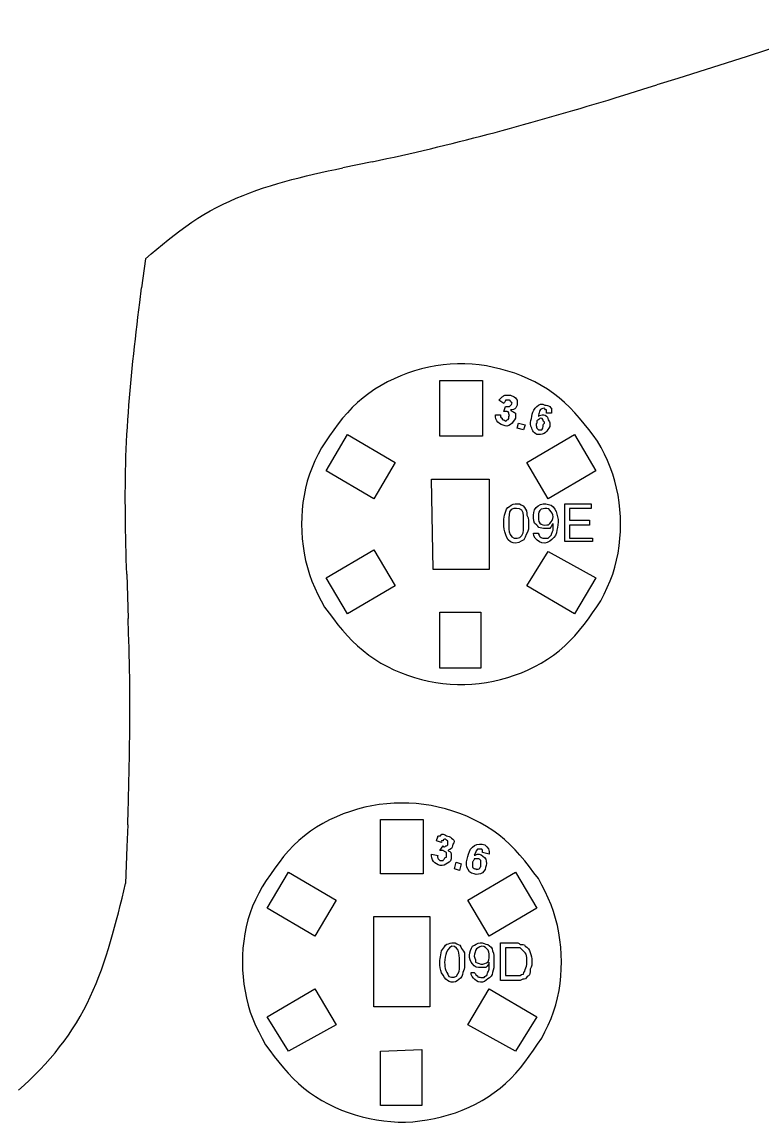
# Model space of a CAD drawing. Extents: x -314 to 250, y -186 to 186.
# Drawn here: x -41.6 to -4.1, y 68.1 to 123.9 of the extents above; entities that cross this region are included whole.
import ezdxf

# ---------------------------------------------------------------- set-up
doc = ezdxf.new("R2010")
doc.units = 0
doc.header["$MEASUREMENT"] = 0
doc.layers.get('0').update_dxf_attribs({"linetype": 'CONTINUOUS'})

msp = doc.modelspace()

# ---------------------------------------------------------------- linework, layer by layer
for p, q in [((0.428, 123.866), (-4.868, 122.125)), ((-4.868, 122.125), (-6.627, 121.565)), ((-6.627, 121.565), (-8.388, 121.007)), ((-8.388, 121.007), (-9.446, 120.675)), ((-10.86, 120.237), (-10.153, 120.455)), ((-10.153, 120.455), (-9.446, 120.675)), ((-12.277, 119.806), (-11.922, 119.913)), ((-11.922, 119.913), (-11.568, 120.021)), ((-11.568, 120.021), (-10.86, 120.237)), ((-14.056, 119.279), (-13.7, 119.383)), ((-13.7, 119.383), (-13.344, 119.488)), ((-13.344, 119.488), (-12.988, 119.593)), ((-12.988, 119.593), (-12.632, 119.699)), ((-12.632, 119.699), (-12.277, 119.806)), ((-16.203, 118.667), (-15.844, 118.768)), ((-15.844, 118.768), (-15.486, 118.868)), ((-15.486, 118.868), (-15.128, 118.97)), ((-15.128, 118.97), (-14.77, 119.072)), ((-14.77, 119.072), (-14.413, 119.175)), ((-14.413, 119.175), (-14.056, 119.279)), ((-18.367, 118.084), (-18.005, 118.179)), ((-18.005, 118.179), (-17.644, 118.275)), ((-17.644, 118.275), (-17.283, 118.372)), ((-17.283, 118.372), (-16.923, 118.47)), ((-16.923, 118.47), (-16.563, 118.568)), ((-16.563, 118.568), (-16.203, 118.667)), ((-20.551, 117.535), (-20.186, 117.624)), ((-20.186, 117.624), (-19.821, 117.714)), ((-19.821, 117.714), (-19.457, 117.805)), ((-19.457, 117.805), (-19.093, 117.897)), ((-19.093, 117.897), (-18.73, 117.99)), ((-18.73, 117.99), (-18.367, 118.084)), ((-22.758, 117.024), (-22.388, 117.107)), ((-22.388, 117.107), (-22.02, 117.19)), ((-22.02, 117.19), (-21.651, 117.275)), ((-21.651, 117.275), (-21.284, 117.36)), ((-21.284, 117.36), (-20.917, 117.447)), ((-20.917, 117.447), (-20.551, 117.535)), ((-23.871, 116.785), (-25.361, 116.476)), ((-23.871, 116.785), (-23.499, 116.864)), ((-23.499, 116.864), (-23.128, 116.943)), ((-23.128, 116.943), (-22.758, 117.024)), ((-27.942, 115.879), (-27.578, 115.973)), ((-27.578, 115.973), (-27.212, 116.063)), ((-27.212, 116.063), (-26.844, 116.151)), ((-26.844, 116.151), (-26.475, 116.235)), ((-26.475, 116.235), (-26.104, 116.317)), ((-26.104, 116.317), (-25.733, 116.397)), ((-25.733, 116.397), (-25.361, 116.476)), ((-29.728, 115.338), (-29.376, 115.457)), ((-29.376, 115.457), (-29.022, 115.57)), ((-29.022, 115.57), (-28.664, 115.678)), ((-28.664, 115.678), (-28.305, 115.781)), ((-28.305, 115.781), (-27.942, 115.879)), ((-31.098, 114.792), (-30.761, 114.939)), ((-30.761, 114.939), (-30.42, 115.079)), ((-30.42, 115.079), (-30.076, 115.212)), ((-30.076, 115.212), (-29.728, 115.338)), ((-32.399, 114.114), (-32.081, 114.297)), ((-32.081, 114.297), (-31.758, 114.471)), ((-31.758, 114.471), (-31.43, 114.636)), ((-31.43, 114.636), (-31.098, 114.792)), ((-33.323, 113.505), (-33.02, 113.717)), ((-33.02, 113.717), (-32.712, 113.92)), ((-32.712, 113.92), (-32.399, 114.114)), ((-33.919, 113.06), (-33.623, 113.286)), ((-33.623, 113.286), (-33.323, 113.505)), ((-34.503, 112.593), (-34.212, 112.829)), ((-34.212, 112.829), (-33.919, 113.06)), ((-35.368, 111.872), (-35.081, 112.114)), ((-35.081, 112.114), (-34.792, 112.355)), ((-34.792, 112.355), (-34.503, 112.593)), ((-35.368, 111.872), (-35.56, 110.389)), ((-35.654, 109.647), (-35.56, 110.389)), ((-35.746, 108.905), (-35.7, 109.276)), ((-35.7, 109.276), (-35.654, 109.647)), ((-35.791, 108.534), (-35.746, 108.905)), ((-35.877, 107.792), (-35.835, 108.163)), ((-35.835, 108.163), (-35.791, 108.534)), ((-35.919, 107.42), (-35.877, 107.792)), ((-35.999, 106.678), (-35.96, 107.049)), ((-35.96, 107.049), (-35.919, 107.42)), ((-36.037, 106.307), (-35.999, 106.678)), ((-20.286, 106.488), (-20.651, 106.437)), ((-19.919, 106.522), (-20.286, 106.488)), ((-19.551, 106.54), (-19.919, 106.522)), ((-19.183, 106.539), (-19.551, 106.54)), ((-18.815, 106.521), (-19.183, 106.539)), ((-18.449, 106.487), (-18.815, 106.521)), ((-18.084, 106.435), (-18.449, 106.487)), ((-36.109, 105.564), (-36.074, 105.935)), ((-36.074, 105.935), (-36.037, 106.307)), ((-22.428, 105.937), (-22.77, 105.79)), ((-22.082, 106.069), (-22.428, 105.937)), ((-21.73, 106.185), (-22.082, 106.069)), ((-21.373, 106.285), (-21.73, 106.185)), ((-21.013, 106.369), (-21.373, 106.285)), ((-20.651, 106.437), (-21.013, 106.369)), ((-17.721, 106.367), (-18.084, 106.435)), ((-17.362, 106.282), (-17.721, 106.367)), ((-17.006, 106.181), (-17.362, 106.282)), ((-16.654, 106.065), (-17.006, 106.181)), ((-16.307, 105.933), (-16.654, 106.065)), ((-15.967, 105.786), (-16.307, 105.933)), ((-36.142, 105.193), (-36.109, 105.564)), ((-23.429, 105.449), (-23.744, 105.256)), ((-23.103, 105.627), (-23.429, 105.449)), ((-22.77, 105.79), (-23.103, 105.627)), ((-20.452, 105.708), (-18.286, 105.708)), ((-20.452, 102.873), (-20.452, 105.708)), ((-18.286, 105.708), (-18.286, 102.873)), ((-15.633, 105.624), (-15.967, 105.786)), ((-15.309, 105.446), (-15.633, 105.624)), ((-14.994, 105.253), (-15.309, 105.446)), ((-36.203, 104.45), (-36.174, 104.821)), ((-36.174, 104.821), (-36.142, 105.193)), ((-24.341, 104.824), (-24.62, 104.586)), ((-24.049, 105.048), (-24.341, 104.824)), ((-23.744, 105.256), (-24.049, 105.048)), ((-17.452, 104.709), (-17.287, 104.874)), ((-17.287, 104.874), (-17.263, 104.895)), ((-17.263, 104.895), (-17.237, 104.915)), ((-17.237, 104.915), (-17.21, 104.931)), ((-17.21, 104.931), (-17.181, 104.943)), ((-17.181, 104.943), (-17.15, 104.951)), ((-17.15, 104.951), (-17.119, 104.957)), ((-17.119, 104.957), (-16.87, 104.957)), ((-16.87, 104.957), (-16.805, 104.928)), ((-16.805, 104.928), (-16.74, 104.899)), ((-16.74, 104.899), (-16.676, 104.866)), ((-16.676, 104.866), (-16.619, 104.825)), ((-16.619, 104.825), (-16.574, 104.771)), ((-14.691, 105.045), (-14.994, 105.253)), ((-14.399, 104.821), (-14.691, 105.045)), ((-14.122, 104.582), (-14.399, 104.821)), ((-36.231, 104.078), (-36.203, 104.45)), ((-24.884, 104.333), (-25.134, 104.067)), ((-24.62, 104.586), (-24.884, 104.333)), ((-17.204, 104.54), (-17.452, 104.709)), ((-17.183, 104.565), (-17.204, 104.54)), ((-17.204, 104.123), (-17.119, 104.375)), ((-17.163, 104.59), (-17.183, 104.565)), ((-17.146, 104.617), (-17.163, 104.59)), ((-17.132, 104.646), (-17.146, 104.617)), ((-17.123, 104.677), (-17.132, 104.646)), ((-17.119, 104.709), (-17.123, 104.677)), ((-16.953, 104.709), (-17.119, 104.709)), ((-17.119, 104.375), (-16.953, 104.375)), ((-16.909, 104.71), (-16.953, 104.709)), ((-16.953, 104.375), (-16.91, 104.388)), ((-16.91, 104.388), (-16.879, 104.414)), ((-16.875, 104.686), (-16.909, 104.71)), ((-16.879, 104.414), (-16.856, 104.451)), ((-16.874, 104.639), (-16.875, 104.686)), ((-16.852, 104.613), (-16.874, 104.639)), ((-16.856, 104.451), (-16.824, 104.486)), ((-16.808, 104.599), (-16.852, 104.613)), ((-16.824, 104.486), (-16.794, 104.519)), ((-16.79, 104.559), (-16.808, 104.599)), ((-16.794, 104.519), (-16.79, 104.559)), ((-16.647, 104.264), (-16.719, 104.231)), ((-16.589, 104.314), (-16.647, 104.264)), ((-16.555, 104.381), (-16.589, 104.314)), ((-16.574, 104.771), (-16.536, 104.709)), ((-16.536, 104.458), (-16.555, 104.381)), ((-16.536, 104.709), (-16.536, 104.458)), ((-15.684, 104.202), (-15.613, 104.295)), ((-15.613, 104.295), (-15.534, 104.378)), ((-15.534, 104.378), (-15.444, 104.45)), ((-15.444, 104.45), (-15.338, 104.501)), ((-15.341, 104.236), (-15.38, 104.185)), ((-15.285, 104.267), (-15.341, 104.236)), ((-15.338, 104.501), (-15.224, 104.509)), ((-15.226, 104.283), (-15.285, 104.267)), ((-15.151, 104.3), (-15.226, 104.283)), ((-15.224, 104.509), (-15.12, 104.458)), ((-15.119, 104.271), (-15.151, 104.3)), ((-15.12, 104.458), (-15.056, 104.451)), ((-15.098, 104.211), (-15.119, 104.271)), ((-15.056, 104.451), (-14.994, 104.439)), ((-14.994, 104.439), (-14.935, 104.414)), ((-14.935, 104.414), (-14.881, 104.378)), ((-14.881, 104.378), (-14.832, 104.337)), ((-14.832, 104.337), (-14.787, 104.292)), ((-14.787, 104.292), (-14.787, 104.041)), ((-13.858, 104.33), (-14.122, 104.582)), ((-13.606, 104.064), (-13.858, 104.33)), ((-36.281, 103.334), (-36.257, 103.706)), ((-36.257, 103.706), (-36.231, 104.078)), ((-25.372, 103.788), (-25.599, 103.501)), ((-25.134, 104.067), (-25.372, 103.788)), ((-17.621, 103.958), (-17.37, 103.958)), ((-17.619, 103.857), (-17.621, 103.958)), ((-17.604, 103.757), (-17.619, 103.857)), ((-17.565, 103.664), (-17.604, 103.757)), ((-17.37, 103.958), (-17.368, 103.908)), ((-17.368, 103.908), (-17.365, 103.853)), ((-17.365, 103.853), (-17.338, 103.811)), ((-17.338, 103.811), (-17.288, 103.792)), ((-17.288, 103.792), (-17.286, 103.741)), ((-17.286, 103.741), (-17.251, 103.707)), ((-17.251, 103.707), (-17.2, 103.705)), ((-17.036, 104.123), (-17.204, 104.123)), ((-17.2, 103.705), (-17.162, 103.669)), ((-17.071, 103.672), (-17.034, 103.708)), ((-16.986, 104.108), (-17.036, 104.123)), ((-17.034, 103.708), (-16.985, 103.727)), ((-16.959, 104.066), (-16.986, 104.108)), ((-16.985, 103.727), (-16.959, 103.769)), ((-16.948, 104.014), (-16.959, 104.066)), ((-16.959, 103.825), (-16.954, 103.875)), ((-16.959, 103.769), (-16.959, 103.825)), ((-16.954, 103.875), (-16.922, 103.919)), ((-16.927, 103.965), (-16.948, 104.014)), ((-16.922, 103.919), (-16.927, 103.965)), ((-16.794, 104.215), (-16.87, 104.206)), ((-16.87, 104.206), (-16.831, 104.175)), ((-16.831, 104.175), (-16.789, 104.147)), ((-16.719, 104.231), (-16.794, 104.215)), ((-16.789, 104.147), (-16.745, 104.123)), ((-16.745, 104.123), (-16.7, 104.1)), ((-16.668, 103.702), (-16.725, 103.618)), ((-16.7, 104.1), (-16.658, 104.072)), ((-16.619, 103.79), (-16.668, 103.702)), ((-16.658, 104.072), (-16.619, 104.041)), ((-16.619, 104.041), (-16.619, 103.79)), ((-15.847, 103.58), (-15.832, 103.681)), ((-15.832, 103.681), (-15.81, 103.779)), ((-15.81, 103.779), (-15.786, 103.875)), ((-15.786, 103.875), (-15.769, 103.991)), ((-15.769, 103.991), (-15.738, 104.101)), ((-15.738, 104.101), (-15.684, 104.202)), ((-15.479, 103.697), (-15.525, 103.664)), ((-15.427, 103.727), (-15.479, 103.697)), ((-15.446, 103.939), (-15.451, 103.875)), ((-15.451, 103.875), (-15.393, 103.92)), ((-15.437, 104.003), (-15.446, 103.939)), ((-15.422, 104.064), (-15.437, 104.003)), ((-15.384, 103.77), (-15.427, 103.727)), ((-15.402, 104.125), (-15.422, 104.064)), ((-15.38, 104.185), (-15.402, 104.125)), ((-15.393, 103.92), (-15.327, 103.948)), ((-15.326, 103.792), (-15.384, 103.77)), ((-15.327, 103.948), (-15.254, 103.959)), ((-15.27, 103.781), (-15.326, 103.792)), ((-15.231, 103.732), (-15.27, 103.781)), ((-15.254, 103.959), (-15.182, 103.956)), ((-15.206, 103.677), (-15.231, 103.732)), ((-15.199, 103.62), (-15.206, 103.677)), ((-15.182, 103.956), (-15.112, 103.935)), ((-15.112, 103.935), (-15.047, 103.898)), ((-15.035, 104.206), (-15.098, 104.211)), ((-15.047, 103.898), (-14.998, 103.845)), ((-15.035, 104.041), (-15.035, 104.206)), ((-14.787, 104.041), (-15.035, 104.041)), ((-14.998, 103.845), (-14.969, 103.78)), ((-14.969, 103.78), (-14.952, 103.707)), ((-14.952, 103.707), (-14.916, 103.659)), ((-13.363, 103.789), (-13.606, 104.064)), ((-13.128, 103.505), (-13.363, 103.789)), ((-36.302, 102.962), (-36.281, 103.334)), ((-25.819, 103.205), (-26.033, 102.904)), ((-25.599, 103.501), (-25.819, 103.205)), ((-17.5, 103.587), (-17.565, 103.664)), ((-17.424, 103.519), (-17.5, 103.587)), ((-17.336, 103.472), (-17.424, 103.519)), ((-17.239, 103.443), (-17.336, 103.472)), ((-17.145, 103.407), (-17.239, 103.443)), ((-17.162, 103.669), (-17.116, 103.647)), ((-17.044, 103.392), (-17.145, 103.407)), ((-17.116, 103.647), (-17.071, 103.672)), ((-16.945, 103.413), (-17.044, 103.392)), ((-16.86, 103.468), (-16.945, 103.413)), ((-16.79, 103.541), (-16.86, 103.468)), ((-16.725, 103.618), (-16.79, 103.541)), ((-16.536, 103.29), (-16.454, 103.542)), ((-16.202, 103.207), (-16.536, 103.29)), ((-16.454, 103.542), (-16.119, 103.459)), ((-16.119, 103.459), (-16.202, 103.207)), ((-15.85, 103.479), (-15.847, 103.58)), ((-15.828, 103.382), (-15.85, 103.479)), ((-15.786, 103.29), (-15.828, 103.382)), ((-15.769, 103.219), (-15.786, 103.29)), ((-15.743, 103.154), (-15.769, 103.219)), ((-15.699, 103.099), (-15.743, 103.154)), ((-15.561, 103.502), (-15.574, 103.462)), ((-15.574, 103.462), (-15.57, 103.419)), ((-15.57, 103.419), (-15.557, 103.376)), ((-15.538, 103.542), (-15.561, 103.502)), ((-15.557, 103.376), (-15.546, 103.333)), ((-15.546, 103.333), (-15.538, 103.29)), ((-15.536, 103.601), (-15.538, 103.542)), ((-15.538, 103.29), (-15.451, 103.207)), ((-15.525, 103.664), (-15.536, 103.601)), ((-15.451, 103.207), (-15.286, 103.207)), ((-15.286, 103.207), (-15.249, 103.256)), ((-15.249, 103.256), (-15.22, 103.308)), ((-15.22, 103.308), (-15.207, 103.368)), ((-15.208, 103.43), (-15.189, 103.482)), ((-15.207, 103.368), (-15.208, 103.43)), ((-15.144, 103.595), (-15.199, 103.62)), ((-15.189, 103.482), (-15.151, 103.532)), ((-15.151, 103.532), (-15.144, 103.595)), ((-15.027, 103.137), (-15.092, 103.068)), ((-14.968, 103.211), (-15.027, 103.137)), ((-14.916, 103.289), (-14.968, 103.211)), ((-14.916, 103.659), (-14.889, 103.608)), ((-14.87, 103.372), (-14.916, 103.289)), ((-14.889, 103.608), (-14.876, 103.55)), ((-14.876, 103.55), (-14.871, 103.49)), ((-14.871, 103.49), (-14.87, 103.431)), ((-14.87, 103.431), (-14.87, 103.372)), ((-12.9, 103.216), (-13.128, 103.505)), ((-12.675, 102.922), (-12.9, 103.216)), ((-36.338, 102.218), (-36.321, 102.59)), ((-36.321, 102.59), (-36.302, 102.962)), ((-26.243, 102.598), (-26.451, 102.291)), ((-26.033, 102.904), (-26.243, 102.598)), ((-26.203, 101.124), (-25.119, 102.956)), ((-25.119, 102.956), (-22.704, 101.54)), ((-18.286, 102.873), (-20.452, 102.873)), ((-16.036, 101.54), (-13.619, 102.956)), ((-15.645, 103.05), (-15.699, 103.099)), ((-15.591, 103.003), (-15.645, 103.05)), ((-15.538, 102.956), (-15.591, 103.003)), ((-15.443, 102.957), (-15.538, 102.956)), ((-15.348, 102.961), (-15.443, 102.957)), ((-15.254, 102.974), (-15.348, 102.961)), ((-15.167, 103.01), (-15.254, 102.974)), ((-15.092, 103.068), (-15.167, 103.01)), ((-13.619, 102.956), (-12.538, 101.124)), ((-12.452, 102.626), (-12.675, 102.922)), ((-12.279, 102.3), (-12.452, 102.626)), ((-36.352, 101.846), (-36.338, 102.218)), ((-26.451, 102.291), (-26.616, 101.962)), ((-12.111, 101.972), (-12.279, 102.3)), ((-36.372, 101.102), (-36.363, 101.474)), ((-36.363, 101.474), (-36.352, 101.846)), ((-26.775, 101.63), (-26.923, 101.293)), ((-26.616, 101.962), (-26.775, 101.63)), ((-22.704, 101.54), (-23.786, 99.708)), ((-14.952, 99.708), (-16.036, 101.54)), ((-11.953, 101.641), (-12.111, 101.972)), ((-11.81, 101.303), (-11.953, 101.641)), ((-36.379, 100.729), (-36.372, 101.102)), ((-27.053, 100.949), (-27.163, 100.598)), ((-26.923, 101.293), (-27.053, 100.949)), ((-23.786, 99.708), (-26.203, 101.124)), ((-12.538, 101.124), (-14.952, 99.708)), ((-11.685, 100.957), (-11.81, 101.303)), ((-11.578, 100.605), (-11.685, 100.957)), ((-36.386, 99.984), (-36.383, 100.357)), ((-36.383, 100.357), (-36.379, 100.729)), ((-27.163, 100.598), (-27.253, 100.241)), ((-20.869, 100.707), (-17.952, 100.707)), ((-20.786, 96.123), (-20.869, 100.707)), ((-17.952, 100.707), (-17.952, 96.123)), ((-11.488, 100.247), (-11.578, 100.605)), ((-36.386, 99.611), (-36.386, 99.984)), ((-27.326, 99.88), (-27.382, 99.515)), ((-27.253, 100.241), (-27.326, 99.88)), ((-11.416, 99.885), (-11.488, 100.247)), ((-11.359, 99.521), (-11.416, 99.885)), ((-36.385, 99.238), (-36.386, 99.611)), ((-36.382, 98.866), (-36.385, 99.238)), ((-27.382, 99.515), (-27.423, 99.149)), ((-17.076, 99.187), (-17.005, 99.264)), ((-17.005, 99.264), (-16.914, 99.32)), ((-16.914, 99.32), (-16.829, 99.384)), ((-16.829, 99.384), (-16.732, 99.429)), ((-16.732, 99.429), (-16.629, 99.455)), ((-16.629, 99.455), (-16.523, 99.457)), ((-16.523, 99.457), (-16.415, 99.446)), ((-16.415, 99.446), (-16.323, 99.398)), ((-16.323, 99.398), (-16.226, 99.352)), ((-16.226, 99.352), (-16.165, 99.265)), ((-16.165, 99.265), (-16.098, 99.182)), ((-15.647, 99.14), (-15.571, 99.257)), ((-15.571, 99.257), (-15.467, 99.348)), ((-15.467, 99.348), (-15.344, 99.411)), ((-15.344, 99.411), (-15.211, 99.45)), ((-15.211, 99.45), (-15.073, 99.451)), ((-15.073, 99.451), (-14.941, 99.409)), ((-14.941, 99.409), (-14.805, 99.382)), ((-14.805, 99.382), (-14.704, 99.29)), ((-14.704, 99.29), (-14.618, 99.182)), ((-14.119, 97.542), (-14.119, 99.457)), ((-14.119, 99.457), (-12.786, 99.457)), ((-12.786, 99.457), (-12.786, 99.209)), ((-11.319, 99.155), (-11.359, 99.521)), ((-36.378, 98.493), (-36.382, 98.866)), ((-27.446, 98.782), (-27.454, 98.414)), ((-27.423, 99.149), (-27.446, 98.782)), ((-17.203, 98.565), (-17.201, 98.671)), ((-17.201, 98.671), (-17.195, 98.778)), ((-17.195, 98.778), (-17.175, 98.883)), ((-17.175, 98.883), (-17.138, 98.983)), ((-17.138, 98.983), (-17.108, 99.084)), ((-17.108, 99.084), (-17.076, 99.187)), ((-16.95, 98.748), (-16.954, 98.604)), ((-16.937, 98.89), (-16.95, 98.748)), ((-16.912, 99.037), (-16.937, 98.89)), ((-16.836, 99.155), (-16.912, 99.037)), ((-16.701, 99.206), (-16.836, 99.155)), ((-16.556, 99.209), (-16.701, 99.206)), ((-16.412, 99.195), (-16.556, 99.209)), ((-16.287, 99.126), (-16.412, 99.195)), ((-16.233, 98.992), (-16.287, 99.126)), ((-16.214, 98.846), (-16.233, 98.992)), ((-16.204, 98.704), (-16.214, 98.846)), ((-16.202, 98.559), (-16.204, 98.704)), ((-16.098, 99.182), (-16.05, 99.088)), ((-16.05, 99.088), (-16.038, 98.981)), ((-16.038, 98.981), (-16.036, 98.875)), ((-16.036, 98.875), (-15.972, 98.745)), ((-15.972, 98.745), (-15.957, 98.599)), ((-15.703, 98.733), (-15.702, 98.871)), ((-15.692, 98.594), (-15.703, 98.733)), ((-15.702, 98.871), (-15.689, 99.009)), ((-15.689, 99.009), (-15.647, 99.14)), ((-15.448, 98.938), (-15.452, 98.843)), ((-15.452, 98.843), (-15.451, 98.748)), ((-15.451, 98.748), (-15.445, 98.653)), ((-15.429, 99.031), (-15.448, 98.938)), ((-15.379, 99.112), (-15.429, 99.031)), ((-15.306, 99.173), (-15.379, 99.112)), ((-15.216, 99.204), (-15.306, 99.173)), ((-15.121, 99.209), (-15.216, 99.204)), ((-15.027, 99.206), (-15.121, 99.209)), ((-14.93, 99.192), (-15.027, 99.206)), ((-14.869, 99.122), (-14.93, 99.192)), ((-14.804, 99.052), (-14.869, 99.122)), ((-14.748, 98.976), (-14.804, 99.052)), ((-14.76, 98.611), (-14.724, 98.699)), ((-14.716, 98.887), (-14.748, 98.976)), ((-14.724, 98.699), (-14.704, 98.792)), ((-14.704, 98.792), (-14.716, 98.887)), ((-14.618, 99.182), (-14.544, 99.064)), ((-14.544, 99.064), (-14.514, 98.93)), ((-14.514, 98.93), (-14.481, 98.796)), ((-14.481, 98.796), (-14.458, 98.66)), ((-12.786, 99.209), (-13.871, 99.209)), ((-13.871, 99.209), (-13.871, 98.624)), ((-11.295, 98.788), (-11.319, 99.155)), ((-11.288, 98.42), (-11.295, 98.788)), ((-36.372, 98.12), (-36.378, 98.493)), ((-36.364, 97.747), (-36.372, 98.12)), ((-27.454, 98.414), (-27.445, 98.047)), ((-17.204, 98.458), (-17.203, 98.565)), ((-17.196, 98.312), (-17.204, 98.458)), ((-17.181, 98.168), (-17.196, 98.312)), ((-17.152, 98.025), (-17.181, 98.168)), ((-16.954, 98.604), (-16.953, 98.458)), ((-16.953, 98.458), (-16.952, 98.315)), ((-16.952, 98.315), (-16.95, 98.169)), ((-16.95, 98.169), (-16.939, 98.024)), ((-16.229, 97.982), (-16.207, 98.124)), ((-16.207, 98.124), (-16.204, 98.27)), ((-16.204, 98.27), (-16.203, 98.414)), ((-16.203, 98.414), (-16.202, 98.559)), ((-15.96, 98.161), (-16, 98.023)), ((-15.956, 98.308), (-15.96, 98.161)), ((-15.957, 98.599), (-15.954, 98.454)), ((-15.954, 98.454), (-15.956, 98.308)), ((-15.643, 98.467), (-15.692, 98.594)), ((-15.538, 98.375), (-15.643, 98.467)), ((-15.488, 98.311), (-15.538, 98.375)), ((-15.43, 98.258), (-15.488, 98.311)), ((-15.445, 98.653), (-15.426, 98.56)), ((-15.359, 98.227), (-15.43, 98.258)), ((-15.426, 98.56), (-15.382, 98.475)), ((-15.382, 98.475), (-15.311, 98.412)), ((-15.279, 98.213), (-15.359, 98.227)), ((-15.311, 98.412), (-15.221, 98.381)), ((-15.199, 98.208), (-15.279, 98.213)), ((-15.221, 98.381), (-15.126, 98.375)), ((-15.12, 98.207), (-15.199, 98.208)), ((-15.126, 98.375), (-15.032, 98.378)), ((-14.87, 98.207), (-15.12, 98.207)), ((-15.032, 98.378), (-14.935, 98.39)), ((-14.935, 98.39), (-14.871, 98.457)), ((-14.871, 98.457), (-14.813, 98.532)), ((-14.838, 98.246), (-14.87, 98.207)), ((-14.81, 98.288), (-14.838, 98.246)), ((-14.813, 98.532), (-14.76, 98.611)), ((-14.787, 98.333), (-14.81, 98.288)), ((-14.764, 98.377), (-14.787, 98.333)), ((-14.735, 98.419), (-14.764, 98.377)), ((-14.704, 98.458), (-14.735, 98.419)), ((-14.724, 98.084), (-14.704, 98.124)), ((-14.704, 98.375), (-14.704, 98.458)), ((-14.704, 98.124), (-14.704, 98.375)), ((-14.511, 98.111), (-14.531, 97.974)), ((-14.484, 98.247), (-14.511, 98.111)), ((-14.461, 98.383), (-14.484, 98.247)), ((-14.452, 98.521), (-14.461, 98.383)), ((-14.458, 98.66), (-14.452, 98.521)), ((-13.871, 98.624), (-12.868, 98.624)), ((-12.868, 98.375), (-13.871, 98.375)), ((-13.871, 98.375), (-13.871, 97.707)), ((-12.868, 98.624), (-12.868, 98.375)), ((-11.296, 98.053), (-11.288, 98.42)), ((-36.356, 97.374), (-36.364, 97.747)), ((-27.445, 98.047), (-27.419, 97.679)), ((-27.419, 97.679), (-27.378, 97.313)), ((-17.111, 97.885), (-17.152, 98.025)), ((-17.057, 97.749), (-17.111, 97.885)), ((-16.981, 97.624), (-17.057, 97.749)), ((-16.872, 97.527), (-16.981, 97.624)), ((-16.939, 98.024), (-16.882, 97.893)), ((-16.882, 97.893), (-16.802, 97.771)), ((-16.802, 97.771), (-16.674, 97.709)), ((-16.674, 97.709), (-16.529, 97.708)), ((-16.529, 97.708), (-16.39, 97.745)), ((-16.32, 97.558), (-16.451, 97.492)), ((-16.39, 97.745), (-16.296, 97.853)), ((-16.195, 97.632), (-16.32, 97.558)), ((-16.296, 97.853), (-16.229, 97.982)), ((-16.12, 97.757), (-16.195, 97.632)), ((-16.068, 97.893), (-16.12, 97.757)), ((-16, 98.023), (-16.068, 97.893)), ((-15.681, 97.822), (-15.703, 97.959)), ((-15.703, 97.959), (-15.451, 97.959)), ((-15.611, 97.703), (-15.681, 97.822)), ((-15.515, 97.604), (-15.611, 97.703)), ((-15.399, 97.529), (-15.515, 97.604)), ((-15.451, 97.959), (-15.441, 97.908)), ((-15.441, 97.908), (-15.422, 97.861)), ((-15.422, 97.861), (-15.393, 97.819)), ((-15.393, 97.819), (-15.359, 97.781)), ((-15.359, 97.781), (-15.318, 97.749)), ((-15.318, 97.749), (-15.272, 97.726)), ((-15.272, 97.726), (-15.223, 97.713)), ((-15.223, 97.713), (-15.172, 97.708)), ((-15.172, 97.708), (-15.12, 97.707)), ((-15.12, 97.707), (-14.952, 97.707)), ((-14.878, 97.553), (-15, 97.487)), ((-14.952, 97.707), (-14.787, 97.873)), ((-14.771, 97.64), (-14.878, 97.553)), ((-14.787, 97.873), (-14.786, 97.918)), ((-14.786, 97.918), (-14.779, 97.961)), ((-14.779, 97.961), (-14.763, 98.003)), ((-14.677, 97.741), (-14.771, 97.64)), ((-14.763, 98.003), (-14.744, 98.044)), ((-14.744, 98.044), (-14.724, 98.084)), ((-14.593, 97.852), (-14.677, 97.741)), ((-14.531, 97.974), (-14.593, 97.852)), ((-13.871, 97.707), (-12.703, 97.707)), ((-12.703, 97.707), (-12.703, 97.542)), ((-11.362, 97.32), (-11.321, 97.686)), ((-11.321, 97.686), (-11.296, 98.053)), ((-36.347, 97), (-36.356, 97.374)), ((-36.337, 96.627), (-36.347, 97)), ((-27.378, 97.313), (-27.321, 96.949)), ((-26.203, 95.707), (-23.786, 97.125)), ((-23.786, 97.125), (-22.704, 95.289)), ((-16.737, 97.47), (-16.872, 97.527)), ((-16.592, 97.457), (-16.737, 97.47)), ((-16.451, 97.492), (-16.592, 97.457)), ((-16.036, 95.289), (-14.952, 97.039)), ((-15.271, 97.477), (-15.399, 97.529)), ((-15.134, 97.455), (-15.271, 97.477)), ((-15, 97.487), (-15.134, 97.455)), ((-14.952, 97.039), (-12.538, 95.707)), ((-12.703, 97.542), (-14.119, 97.542)), ((-11.418, 96.955), (-11.362, 97.32)), ((-36.326, 96.254), (-36.337, 96.627)), ((-27.321, 96.949), (-27.249, 96.587)), ((-27.249, 96.587), (-27.16, 96.23)), ((-11.578, 96.236), (-11.489, 96.594)), ((-11.489, 96.594), (-11.418, 96.955)), ((-36.314, 95.881), (-36.326, 96.254)), ((-36.314, 95.881), (-36.24, 93.641)), ((-27.16, 96.23), (-27.054, 95.877)), ((-27.054, 95.877), (-26.929, 95.531)), ((-17.952, 96.123), (-20.786, 96.123)), ((-11.816, 95.541), (-11.687, 95.885)), ((-11.687, 95.885), (-11.578, 96.236)), ((-26.929, 95.531), (-26.786, 95.193)), ((-25.119, 93.875), (-26.203, 95.707)), ((-12.538, 95.707), (-13.619, 93.875)), ((-11.963, 95.204), (-11.816, 95.541)), ((-26.786, 95.193), (-26.628, 94.861)), ((-26.628, 94.861), (-26.459, 94.534)), ((-22.704, 95.289), (-25.119, 93.875)), ((-13.619, 93.875), (-16.036, 95.289)), ((-12.287, 94.543), (-12.122, 94.872)), ((-12.122, 94.872), (-11.963, 95.204)), ((-26.459, 94.534), (-26.286, 94.208)), ((-26.286, 94.208), (-26.064, 93.912)), ((-12.705, 93.93), (-12.495, 94.235)), ((-12.495, 94.235), (-12.287, 94.543)), ((-26.064, 93.912), (-25.839, 93.617)), ((-20.452, 93.957), (-18.368, 93.957)), ((-20.452, 91.123), (-20.452, 93.957)), ((-18.368, 93.957), (-18.368, 91.123)), ((-12.919, 93.629), (-12.705, 93.93)), ((-36.217, 92.894), (-36.24, 93.641)), ((-25.839, 93.617), (-25.611, 93.327)), ((-25.611, 93.327), (-25.376, 93.043)), ((-13.366, 93.045), (-13.139, 93.333)), ((-13.139, 93.333), (-12.919, 93.629)), ((-36.206, 92.521), (-36.217, 92.894)), ((-25.376, 93.043), (-25.134, 92.767)), ((-25.134, 92.767), (-24.882, 92.502)), ((-13.854, 92.5), (-13.604, 92.767)), ((-13.604, 92.767), (-13.366, 93.045)), ((-36.195, 92.147), (-36.206, 92.521)), ((-36.186, 91.774), (-36.195, 92.147)), ((-24.882, 92.502), (-24.618, 92.249)), ((-24.618, 92.249), (-24.341, 92.01)), ((-24.341, 92.01), (-24.05, 91.786)), ((-14.689, 91.785), (-14.397, 92.008)), ((-14.397, 92.008), (-14.118, 92.247)), ((-14.118, 92.247), (-13.854, 92.5)), ((-36.178, 91.401), (-36.186, 91.774)), ((-24.05, 91.786), (-23.746, 91.578)), ((-23.746, 91.578), (-23.431, 91.384)), ((-15.309, 91.383), (-14.994, 91.577)), ((-14.994, 91.577), (-14.689, 91.785)), ((-36.171, 91.027), (-36.178, 91.401)), ((-36.165, 90.654), (-36.171, 91.027)), ((-23.431, 91.384), (-23.107, 91.206)), ((-23.107, 91.206), (-22.773, 91.044)), ((-22.773, 91.044), (-22.433, 90.897)), ((-22.433, 90.897), (-22.086, 90.765)), ((-18.368, 91.123), (-20.452, 91.123)), ((-16.657, 90.763), (-16.31, 90.895)), ((-16.31, 90.895), (-15.969, 91.042)), ((-15.969, 91.042), (-15.635, 91.205)), ((-15.635, 91.205), (-15.309, 91.383)), ((-36.16, 90.281), (-36.165, 90.654)), ((-22.086, 90.765), (-21.734, 90.649)), ((-21.734, 90.649), (-21.378, 90.548)), ((-21.378, 90.548), (-21.018, 90.463)), ((-21.018, 90.463), (-20.656, 90.395)), ((-20.656, 90.395), (-20.29, 90.344)), ((-20.29, 90.344), (-19.924, 90.309)), ((-19.924, 90.309), (-19.556, 90.291)), ((-19.188, 90.291), (-18.82, 90.308)), ((-18.82, 90.308), (-18.453, 90.343)), ((-18.453, 90.343), (-18.088, 90.394)), ((-18.088, 90.394), (-17.725, 90.462)), ((-17.725, 90.462), (-17.365, 90.546)), ((-17.365, 90.546), (-17.009, 90.647)), ((-17.009, 90.647), (-16.657, 90.763)), ((-36.157, 89.907), (-36.16, 90.281)), ((-36.155, 89.534), (-36.157, 89.907)), ((-19.556, 90.291), (-19.188, 90.291)), ((-36.154, 89.161), (-36.155, 89.534)), ((-36.156, 88.415), (-36.154, 88.788)), ((-36.154, 88.788), (-36.154, 89.161)), ((-36.158, 88.041), (-36.156, 88.415)), ((-36.166, 87.295), (-36.162, 87.668)), ((-36.162, 87.668), (-36.158, 88.041)), ((-36.171, 86.922), (-36.166, 87.295)), ((-36.185, 86.176), (-36.178, 86.549)), ((-36.178, 86.549), (-36.171, 86.922)), ((-36.193, 85.803), (-36.185, 86.176)), ((-36.21, 85.057), (-36.201, 85.43)), ((-36.201, 85.43), (-36.193, 85.803)), ((-36.22, 84.684), (-36.21, 85.057)), ((-36.242, 83.938), (-36.231, 84.311)), ((-36.231, 84.311), (-36.22, 84.684)), ((-23.514, 84.21), (-23.886, 84.149)), ((-23.141, 84.253), (-23.514, 84.21)), ((-22.766, 84.28), (-23.141, 84.253)), ((-22.39, 84.289), (-22.766, 84.28)), ((-22.015, 84.282), (-22.39, 84.289)), ((-21.64, 84.257), (-22.015, 84.282)), ((-21.266, 84.215), (-21.64, 84.257)), ((-20.894, 84.157), (-21.266, 84.215)), ((-36.265, 83.192), (-36.242, 83.938)), ((-25.339, 83.74), (-25.69, 83.596)), ((-24.982, 83.867), (-25.339, 83.74)), ((-24.62, 83.978), (-24.982, 83.867)), ((-24.255, 84.072), (-24.62, 83.978)), ((-23.886, 84.149), (-24.255, 84.072)), ((-20.525, 84.081), (-20.894, 84.157)), ((-20.159, 83.99), (-20.525, 84.081)), ((-19.797, 83.882), (-20.159, 83.99)), ((-19.44, 83.759), (-19.797, 83.882)), ((-19.087, 83.619), (-19.44, 83.759)), ((-18.742, 83.463), (-19.087, 83.619)), ((-36.265, 83.192), (-36.303, 82.073)), ((-26.695, 83.068), (-27.009, 82.859)), ((-26.369, 83.26), (-26.695, 83.068)), ((-26.034, 83.436), (-26.369, 83.26)), ((-25.69, 83.596), (-26.034, 83.436)), ((-23.452, 80.708), (-23.452, 83.456)), ((-23.452, 83.456), (-21.286, 83.456)), ((-21.286, 83.456), (-21.286, 80.708)), ((-18.405, 83.291), (-18.742, 83.463)), ((-18.079, 83.103), (-18.405, 83.291)), ((-17.763, 82.898), (-18.079, 83.103)), ((-27.309, 82.634), (-27.596, 82.393)), ((-27.009, 82.859), (-27.309, 82.634)), ((-20.58, 82.491), (-20.555, 82.55)), ((-20.555, 82.55), (-20.542, 82.614)), ((-20.542, 82.614), (-20.492, 82.629)), ((-20.492, 82.629), (-20.422, 82.63)), ((-20.422, 82.63), (-20.384, 82.675)), ((-20.384, 82.675), (-20.351, 82.717)), ((-20.351, 82.717), (-20.283, 82.705)), ((-20.283, 82.705), (-20.221, 82.69)), ((-20.221, 82.69), (-20.168, 82.663)), ((-20.168, 82.663), (-20.118, 82.623)), ((-20.118, 82.623), (-20.044, 82.615)), ((-20.044, 82.615), (-19.972, 82.597)), ((-19.972, 82.597), (-19.907, 82.562)), ((-19.907, 82.562), (-19.848, 82.516)), ((-19.848, 82.516), (-19.794, 82.465)), ((-17.46, 82.677), (-17.763, 82.898)), ((-17.172, 82.44), (-17.46, 82.677)), ((-36.303, 82.073), (-36.37, 80.209)), ((-27.866, 82.136), (-28.121, 81.864)), ((-27.596, 82.393), (-27.866, 82.136)), ((-20.621, 82.375), (-20.607, 82.436)), ((-20.37, 82.292), (-20.621, 82.375)), ((-20.607, 82.436), (-20.58, 82.491)), ((-20.452, 81.876), (-20.287, 82.124)), ((-20.355, 82.366), (-20.372, 82.332)), ((-20.372, 82.332), (-20.37, 82.292)), ((-20.315, 82.373), (-20.355, 82.366)), ((-20.282, 82.38), (-20.315, 82.373)), ((-20.287, 82.124), (-20.275, 82.084)), ((-20.271, 82.419), (-20.282, 82.38)), ((-20.275, 82.084), (-20.247, 82.062)), ((-20.246, 82.448), (-20.271, 82.419)), ((-20.247, 82.062), (-20.206, 82.066)), ((-20.207, 82.457), (-20.246, 82.448)), ((-20.169, 82.451), (-20.207, 82.457)), ((-20.206, 82.066), (-20.171, 82.088)), ((-20.171, 82.088), (-20.141, 82.113)), ((-20.135, 82.431), (-20.169, 82.451)), ((-20.141, 82.113), (-20.107, 82.125)), ((-20.107, 82.404), (-20.135, 82.431)), ((-20.074, 82.385), (-20.107, 82.404)), ((-20.107, 82.125), (-20.069, 82.138)), ((-20.035, 82.375), (-20.074, 82.385)), ((-20.069, 82.138), (-20.045, 82.167)), ((-20.045, 82.167), (-20.035, 82.206)), ((-20.035, 82.206), (-20.035, 82.375)), ((-19.936, 81.94), (-20.022, 81.896)), ((-19.857, 81.993), (-19.936, 81.94)), ((-19.818, 82.056), (-19.857, 81.993)), ((-19.799, 82.128), (-19.818, 82.056)), ((-19.787, 82.206), (-19.799, 82.128)), ((-19.794, 82.465), (-19.746, 82.407)), ((-19.742, 82.265), (-19.787, 82.206)), ((-19.746, 82.407), (-19.724, 82.337)), ((-19.724, 82.337), (-19.742, 82.265)), ((-18.946, 81.831), (-18.887, 81.953)), ((-18.887, 81.953), (-18.799, 82.054)), ((-18.799, 82.054), (-18.689, 82.133)), ((-18.689, 82.133), (-18.568, 82.189)), ((-18.538, 81.958), (-18.599, 81.87)), ((-18.568, 82.189), (-18.433, 82.204)), ((-18.368, 81.958), (-18.538, 81.958)), ((-18.433, 82.204), (-18.299, 82.207)), ((-18.347, 81.955), (-18.368, 81.958)), ((-18.326, 81.947), (-18.347, 81.955)), ((-18.309, 81.935), (-18.326, 81.947)), ((-18.299, 82.207), (-18.173, 82.163)), ((-18.173, 82.163), (-18.071, 82.075)), ((-18.071, 82.075), (-17.985, 81.971)), ((-17.985, 81.971), (-17.954, 81.841)), ((-16.898, 82.186), (-17.172, 82.44)), ((-16.637, 81.919), (-16.898, 82.186)), ((-28.363, 81.579), (-28.594, 81.284)), ((-28.121, 81.864), (-28.363, 81.579)), ((-20.869, 81.706), (-20.535, 81.624)), ((-20.868, 81.607), (-20.869, 81.706)), ((-20.859, 81.506), (-20.868, 81.607)), ((-20.818, 81.417), (-20.859, 81.506)), ((-20.761, 81.333), (-20.818, 81.417)), ((-20.559, 81.599), (-20.573, 81.573)), ((-20.573, 81.573), (-20.568, 81.546)), ((-20.568, 81.546), (-20.553, 81.517)), ((-20.535, 81.624), (-20.559, 81.599)), ((-20.553, 81.517), (-20.542, 81.488)), ((-20.542, 81.488), (-20.535, 81.459)), ((-20.535, 81.459), (-20.452, 81.373)), ((-20.287, 81.876), (-20.452, 81.876)), ((-20.255, 81.868), (-20.287, 81.876)), ((-20.287, 81.373), (-20.261, 81.404)), ((-20.261, 81.404), (-20.236, 81.437)), ((-20.226, 81.854), (-20.255, 81.868)), ((-20.236, 81.437), (-20.215, 81.473)), ((-20.203, 81.832), (-20.226, 81.854)), ((-20.215, 81.473), (-20.191, 81.507)), ((-20.179, 81.81), (-20.203, 81.832)), ((-20.191, 81.507), (-20.159, 81.529)), ((-20.15, 81.797), (-20.179, 81.81)), ((-20.159, 81.529), (-20.118, 81.541)), ((-20.118, 81.789), (-20.15, 81.797)), ((-20.118, 81.541), (-20.118, 81.789)), ((-20.022, 81.896), (-20.02, 81.869)), ((-20.02, 81.869), (-19.938, 81.841)), ((-19.938, 81.841), (-19.892, 81.781)), ((-19.87, 81.459), (-19.903, 81.365)), ((-19.892, 81.781), (-19.87, 81.706)), ((-19.87, 81.706), (-19.87, 81.459)), ((-19.092, 81.314), (-19.063, 81.445)), ((-19.063, 81.445), (-19.027, 81.575)), ((-19.027, 81.575), (-18.99, 81.704)), ((-18.99, 81.704), (-18.946, 81.831)), ((-18.722, 81.398), (-18.743, 81.374)), ((-18.71, 81.427), (-18.722, 81.398)), ((-18.703, 81.459), (-18.71, 81.427)), ((-18.538, 81.459), (-18.703, 81.459)), ((-18.639, 81.771), (-18.7, 81.647)), ((-18.7, 81.647), (-18.665, 81.651)), ((-18.665, 81.651), (-18.559, 81.701)), ((-18.599, 81.87), (-18.639, 81.771)), ((-18.559, 81.701), (-18.452, 81.706)), ((-18.504, 81.46), (-18.538, 81.459)), ((-18.471, 81.455), (-18.504, 81.46)), ((-18.441, 81.441), (-18.471, 81.455)), ((-18.452, 81.706), (-18.356, 81.661)), ((-18.414, 81.421), (-18.441, 81.441)), ((-18.39, 81.398), (-18.414, 81.421)), ((-18.368, 81.373), (-18.39, 81.398)), ((-18.356, 81.661), (-18.271, 81.591)), ((-18.297, 81.918), (-18.309, 81.935)), ((-18.291, 81.898), (-18.297, 81.918)), ((-18.286, 81.876), (-18.291, 81.898)), ((-18.286, 81.789), (-18.286, 81.876)), ((-17.952, 81.706), (-18.286, 81.789)), ((-18.271, 81.591), (-18.184, 81.526)), ((-18.184, 81.526), (-18.115, 81.446)), ((-18.115, 81.446), (-18.101, 81.338)), ((-17.954, 81.841), (-17.952, 81.706)), ((-16.387, 81.64), (-16.637, 81.919)), ((-16.146, 81.353), (-16.387, 81.64)), ((-28.816, 80.981), (-29.031, 80.671)), ((-28.594, 81.284), (-28.816, 80.981)), ((-20.701, 81.254), (-20.761, 81.333)), ((-20.617, 81.201), (-20.701, 81.254)), ((-20.527, 81.151), (-20.617, 81.201)), ((-20.434, 81.123), (-20.527, 81.151)), ((-20.452, 81.373), (-20.287, 81.373)), ((-20.333, 81.129), (-20.434, 81.123)), ((-20.234, 81.146), (-20.333, 81.129)), ((-20.146, 81.191), (-20.234, 81.146)), ((-20.059, 81.242), (-20.146, 81.191)), ((-19.974, 81.294), (-20.059, 81.242)), ((-19.903, 81.365), (-19.974, 81.294)), ((-19.702, 80.956), (-19.619, 81.29)), ((-19.454, 80.873), (-19.702, 80.956)), ((-19.619, 81.29), (-19.371, 81.208)), ((-19.371, 81.208), (-19.454, 80.873)), ((-19.097, 81.179), (-19.092, 81.314)), ((-19.072, 81.047), (-19.097, 81.179)), ((-19.02, 80.922), (-19.072, 81.047)), ((-18.944, 80.811), (-19.02, 80.922)), ((-18.778, 81.322), (-18.786, 81.29)), ((-18.786, 81.29), (-18.786, 81.042)), ((-18.786, 81.042), (-18.752, 81.007)), ((-18.765, 81.35), (-18.778, 81.322)), ((-18.743, 81.374), (-18.765, 81.35)), ((-18.752, 81.007), (-18.716, 80.975)), ((-18.716, 80.975), (-18.67, 80.959)), ((-18.67, 80.959), (-18.622, 80.958)), ((-18.622, 80.958), (-18.594, 80.919)), ((-18.594, 80.919), (-18.55, 80.93)), ((-18.55, 80.93), (-18.497, 80.945)), ((-18.497, 80.945), (-18.453, 80.955)), ((-18.453, 80.955), (-18.422, 80.992)), ((-18.422, 80.992), (-18.396, 81.032)), ((-18.396, 81.032), (-18.378, 81.077)), ((-18.378, 81.077), (-18.368, 81.125)), ((-18.368, 81.125), (-18.368, 81.373)), ((-18.215, 80.83), (-18.293, 80.751)), ((-18.155, 80.919), (-18.215, 80.83)), ((-18.125, 81.021), (-18.155, 80.919)), ((-18.096, 81.127), (-18.125, 81.021)), ((-18.101, 81.338), (-18.084, 81.232)), ((-18.084, 81.232), (-18.096, 81.127)), ((-15.911, 81.058), (-16.146, 81.353)), ((-15.68, 80.758), (-15.911, 81.058)), ((-29.242, 80.356), (-29.451, 80.04)), ((-29.031, 80.671), (-29.242, 80.356)), ((-29.203, 78.958), (-28.118, 80.79)), ((-28.118, 80.79), (-25.704, 79.375)), ((-21.286, 80.708), (-23.452, 80.708)), ((-19.036, 79.375), (-16.619, 80.79)), ((-18.835, 80.732), (-18.944, 80.811)), ((-18.703, 80.708), (-18.835, 80.732)), ((-18.599, 80.674), (-18.703, 80.708)), ((-18.494, 80.681), (-18.599, 80.674)), ((-18.387, 80.703), (-18.494, 80.681)), ((-18.293, 80.751), (-18.387, 80.703)), ((-16.619, 80.79), (-15.538, 78.958)), ((-15.451, 80.457), (-15.68, 80.758)), ((-15.279, 80.131), (-15.451, 80.457)), ((-36.551, 79.469), (-36.46, 79.839)), ((-36.46, 79.839), (-36.37, 80.209)), ((-29.622, 79.717), (-29.786, 79.391)), ((-29.451, 80.04), (-29.622, 79.717)), ((-15.111, 79.803), (-15.279, 80.131)), ((-14.953, 79.471), (-15.111, 79.803)), ((-36.642, 79.1), (-36.551, 79.469)), ((-29.786, 79.391), (-29.936, 79.059)), ((-25.704, 79.375), (-26.786, 77.54)), ((-17.952, 77.54), (-19.036, 79.375)), ((-14.81, 79.133), (-14.953, 79.471)), ((-36.831, 78.364), (-36.735, 78.731)), ((-36.735, 78.731), (-36.642, 79.1)), ((-30.066, 78.72), (-30.174, 78.371)), ((-29.936, 79.059), (-30.066, 78.72)), ((-26.786, 77.54), (-29.203, 78.958)), ((-15.538, 78.958), (-17.952, 77.54)), ((-14.686, 78.787), (-14.81, 79.133)), ((-14.58, 78.434), (-14.686, 78.787)), ((-36.929, 77.998), (-36.831, 78.364)), ((-30.174, 78.371), (-30.261, 78.017)), ((-23.786, 78.541), (-20.951, 78.541)), ((-23.786, 73.958), (-23.786, 78.541)), ((-20.951, 78.541), (-20.951, 73.958)), ((-14.491, 78.076), (-14.58, 78.434)), ((-14.419, 77.714), (-14.491, 78.076)), ((-37.134, 77.271), (-37.03, 77.634)), ((-37.03, 77.634), (-36.929, 77.998)), ((-30.331, 77.658), (-30.385, 77.296)), ((-30.261, 78.017), (-30.331, 77.658)), ((-14.363, 77.35), (-14.419, 77.714)), ((-37.243, 76.91), (-37.134, 77.271)), ((-30.423, 76.933), (-30.446, 76.569)), ((-30.385, 77.296), (-30.423, 76.933)), ((-20.314, 76.861), (-20.261, 76.931)), ((-20.261, 76.931), (-20.212, 77.004)), ((-20.212, 77.004), (-20.163, 77.082)), ((-20.163, 77.082), (-20.095, 77.131)), ((-20.095, 77.131), (-20.008, 77.153)), ((-19.952, 76.954), (-20.047, 76.858)), ((-20.008, 77.153), (-19.926, 77.187)), ((-19.84, 77.03), (-19.952, 76.954)), ((-19.926, 77.187), (-19.84, 77.206)), ((-19.84, 77.206), (-19.751, 77.209)), ((-19.709, 77.019), (-19.84, 77.03)), ((-19.751, 77.209), (-19.663, 77.2)), ((-19.6, 76.938), (-19.709, 77.019)), ((-19.663, 77.2), (-19.586, 77.159)), ((-19.514, 76.836), (-19.6, 76.938)), ((-19.586, 77.159), (-19.511, 77.114)), ((-19.511, 77.114), (-19.429, 77.081)), ((-19.429, 77.081), (-19.385, 77.005)), ((-19.385, 77.005), (-19.35, 76.926)), ((-19.35, 76.926), (-19.295, 76.856)), ((-18.889, 76.819), (-18.839, 76.931)), ((-18.839, 76.931), (-18.786, 77.04)), ((-18.786, 77.04), (-18.695, 77.09)), ((-18.695, 77.09), (-18.605, 77.141)), ((-18.605, 77.141), (-18.512, 77.185)), ((-18.506, 76.959), (-18.594, 76.906)), ((-18.512, 77.185), (-18.411, 77.207)), ((-18.417, 77.004), (-18.506, 76.959)), ((-18.323, 77.037), (-18.417, 77.004)), ((-18.411, 77.207), (-18.307, 77.205)), ((-18.225, 77.026), (-18.323, 77.037)), ((-18.307, 77.205), (-18.207, 77.179)), ((-18.141, 76.972), (-18.225, 77.026)), ((-18.207, 77.179), (-18.111, 77.141)), ((-18.068, 76.905), (-18.141, 76.972)), ((-18.111, 77.141), (-18.012, 77.113)), ((-18.012, 77.113), (-17.924, 77.059)), ((-17.924, 77.059), (-17.848, 76.986)), ((-17.848, 76.986), (-17.801, 76.896)), ((-17.37, 75.29), (-17.37, 77.209)), ((-17.37, 77.209), (-16.702, 77.209)), ((-16.702, 76.957), (-17.119, 76.957)), ((-17.119, 76.957), (-17.119, 75.542)), ((-16.702, 77.209), (-16.632, 77.208)), ((-16.371, 76.957), (-16.702, 76.957)), ((-16.632, 77.208), (-16.561, 77.206)), ((-16.561, 77.206), (-16.49, 77.197)), ((-16.49, 77.197), (-16.428, 77.163)), ((-16.428, 77.163), (-16.371, 77.123)), ((-16.371, 77.123), (-16.303, 77.117)), ((-16.119, 76.706), (-16.371, 76.957)), ((-16.303, 77.117), (-16.228, 77.119)), ((-16.228, 77.119), (-16.163, 77.096)), ((-16.163, 77.096), (-16.119, 77.04)), ((-16.119, 77.04), (-16.031, 76.979)), ((-16.031, 76.979), (-15.952, 76.905)), ((-14.322, 76.984), (-14.363, 77.35)), ((-14.297, 76.617), (-14.322, 76.984)), ((-37.475, 76.197), (-37.356, 76.552)), ((-37.356, 76.552), (-37.243, 76.91)), ((-30.446, 76.569), (-30.454, 76.205)), ((-20.446, 76.305), (-20.435, 76.403)), ((-20.435, 76.403), (-20.417, 76.5)), ((-20.417, 76.5), (-20.396, 76.597)), ((-20.396, 76.597), (-20.38, 76.694)), ((-20.38, 76.694), (-20.37, 76.792)), ((-20.37, 76.792), (-20.314, 76.861)), ((-20.181, 76.476), (-20.198, 76.342)), ((-20.147, 76.606), (-20.181, 76.476)), ((-20.104, 76.736), (-20.147, 76.606)), ((-20.047, 76.858), (-20.104, 76.736)), ((-19.478, 76.704), (-19.514, 76.836)), ((-19.462, 76.569), (-19.478, 76.704)), ((-19.454, 76.435), (-19.462, 76.569)), ((-19.453, 76.299), (-19.454, 76.435)), ((-19.295, 76.856), (-19.255, 76.777)), ((-19.255, 76.777), (-19.202, 76.706)), ((-19.202, 76.706), (-19.202, 76.206)), ((-18.952, 76.584), (-18.929, 76.704)), ((-18.948, 76.462), (-18.952, 76.584)), ((-18.918, 76.343), (-18.948, 76.462)), ((-18.929, 76.704), (-18.889, 76.819)), ((-18.696, 76.63), (-18.702, 76.53)), ((-18.702, 76.53), (-18.68, 76.433)), ((-18.664, 76.724), (-18.696, 76.63)), ((-18.68, 76.433), (-18.646, 76.34)), ((-18.635, 76.82), (-18.664, 76.724)), ((-18.594, 76.906), (-18.635, 76.82)), ((-18.002, 76.83), (-18.068, 76.905)), ((-17.962, 76.74), (-18.002, 76.83)), ((-17.969, 76.344), (-17.954, 76.441)), ((-17.952, 76.64), (-17.962, 76.74)), ((-17.954, 76.441), (-17.952, 76.541)), ((-17.952, 76.541), (-17.952, 76.64)), ((-17.801, 76.896), (-17.787, 76.792)), ((-17.787, 76.792), (-17.729, 76.683)), ((-17.729, 76.683), (-17.708, 76.562)), ((-17.708, 76.562), (-17.705, 76.437)), ((-17.705, 76.437), (-17.704, 76.314)), ((-16.075, 76.629), (-16.119, 76.706)), ((-16.049, 76.547), (-16.075, 76.629)), ((-16.04, 76.458), (-16.049, 76.547)), ((-16.038, 76.369), (-16.04, 76.458)), ((-16.036, 76.282), (-16.038, 76.369)), ((-15.952, 76.905), (-15.896, 76.812)), ((-15.896, 76.812), (-15.869, 76.708)), ((-15.869, 76.708), (-15.832, 76.606)), ((-15.832, 76.606), (-15.802, 76.503)), ((-15.802, 76.503), (-15.79, 76.396)), ((-15.79, 76.396), (-15.786, 76.287)), ((-14.287, 76.249), (-14.297, 76.617)), ((-37.73, 75.494), (-37.599, 75.844)), ((-37.599, 75.844), (-37.475, 76.197)), ((-30.454, 76.205), (-30.444, 75.84)), ((-30.444, 75.84), (-30.419, 75.477)), ((-20.452, 76.206), (-20.446, 76.305)), ((-20.445, 76.072), (-20.452, 76.206)), ((-20.43, 75.938), (-20.445, 76.072)), ((-20.403, 75.805), (-20.43, 75.938)), ((-20.198, 76.342), (-20.204, 76.206)), ((-20.204, 76.206), (-20.199, 76.103)), ((-20.199, 76.103), (-20.19, 76.001)), ((-20.19, 76.001), (-20.173, 75.898)), ((-20.173, 75.898), (-20.144, 75.799)), ((-19.472, 75.758), (-19.457, 75.893)), ((-19.457, 75.893), (-19.456, 76.029)), ((-19.456, 76.029), (-19.454, 76.164)), ((-19.454, 76.164), (-19.453, 76.299)), ((-19.215, 75.863), (-19.241, 75.783)), ((-19.206, 75.949), (-19.215, 75.863)), ((-19.204, 76.035), (-19.206, 75.949)), ((-19.203, 76.121), (-19.204, 76.035)), ((-19.202, 76.206), (-19.203, 76.121)), ((-18.866, 76.233), (-18.918, 76.343)), ((-18.794, 76.135), (-18.866, 76.233)), ((-18.716, 76.039), (-18.794, 76.135)), ((-18.613, 75.979), (-18.716, 76.039)), ((-18.646, 76.34), (-18.634, 76.233)), ((-18.634, 76.233), (-18.56, 76.189)), ((-18.49, 75.961), (-18.613, 75.979)), ((-18.56, 76.189), (-18.462, 76.16)), ((-18.368, 75.958), (-18.49, 75.961)), ((-18.462, 76.16), (-18.368, 76.129)), ((-18.368, 76.129), (-18.268, 76.126)), ((-18.12, 75.958), (-18.368, 75.958)), ((-18.268, 76.126), (-18.175, 76.16)), ((-18.175, 76.16), (-18.08, 76.193)), ((-18.085, 75.994), (-18.12, 75.958)), ((-18.049, 76.031), (-18.085, 75.994)), ((-18.08, 76.193), (-18.003, 76.244)), ((-18.015, 76.069), (-18.049, 76.031)), ((-17.984, 76.11), (-18.015, 76.069)), ((-18.003, 76.244), (-17.969, 76.344)), ((-17.986, 75.766), (-17.964, 75.818)), ((-17.964, 76.157), (-17.984, 76.11)), ((-17.952, 76.206), (-17.964, 76.157)), ((-17.964, 75.818), (-17.952, 75.873)), ((-17.952, 76.124), (-17.952, 76.206)), ((-17.952, 75.873), (-17.952, 76.124)), ((-17.743, 75.824), (-17.787, 75.708)), ((-17.716, 75.944), (-17.743, 75.824)), ((-17.707, 76.067), (-17.716, 75.944)), ((-17.704, 76.191), (-17.707, 76.067)), ((-17.704, 76.314), (-17.704, 76.191)), ((-16.148, 75.776), (-16.123, 75.86)), ((-16.123, 75.86), (-16.084, 75.938)), ((-16.084, 75.938), (-16.049, 76.018)), ((-16.049, 76.018), (-16.039, 76.106)), ((-16.039, 76.106), (-16.037, 76.194)), ((-16.037, 76.194), (-16.036, 76.282)), ((-15.815, 75.967), (-15.868, 75.873)), ((-15.868, 75.873), (-15.868, 75.8)), ((-15.791, 76.072), (-15.815, 75.967)), ((-15.786, 76.18), (-15.791, 76.072)), ((-15.786, 76.287), (-15.786, 76.18)), ((-14.315, 75.514), (-14.293, 75.881)), ((-14.293, 75.881), (-14.287, 76.249)), ((-37.867, 75.148), (-37.73, 75.494)), ((-30.419, 75.477), (-30.378, 75.114)), ((-20.356, 75.678), (-20.403, 75.805)), ((-20.287, 75.563), (-20.356, 75.678)), ((-20.204, 75.456), (-20.287, 75.563)), ((-20.142, 75.369), (-20.204, 75.456)), ((-20.144, 75.799), (-20.097, 75.708)), ((-20.066, 75.295), (-20.142, 75.369)), ((-20.097, 75.708), (-20.035, 75.625)), ((-19.972, 75.244), (-20.066, 75.295)), ((-20.035, 75.625), (-19.984, 75.501)), ((-19.984, 75.501), (-19.855, 75.458)), ((-19.855, 75.458), (-19.72, 75.459)), ((-19.72, 75.459), (-19.603, 75.522)), ((-19.563, 75.276), (-19.658, 75.228)), ((-19.603, 75.522), (-19.529, 75.637)), ((-19.482, 75.345), (-19.563, 75.276)), ((-19.529, 75.637), (-19.472, 75.758)), ((-19.407, 75.421), (-19.482, 75.345)), ((-19.341, 75.505), (-19.407, 75.421)), ((-19.299, 75.602), (-19.341, 75.505)), ((-19.284, 75.708), (-19.299, 75.602)), ((-19.241, 75.783), (-19.284, 75.708)), ((-18.854, 75.602), (-18.868, 75.708)), ((-18.868, 75.708), (-18.703, 75.708)), ((-18.814, 75.504), (-18.854, 75.602)), ((-18.748, 75.42), (-18.814, 75.504)), ((-18.674, 75.344), (-18.748, 75.42)), ((-18.703, 75.708), (-18.67, 75.67)), ((-18.593, 75.276), (-18.674, 75.344)), ((-18.67, 75.67), (-18.641, 75.628)), ((-18.641, 75.628), (-18.616, 75.582)), ((-18.616, 75.582), (-18.573, 75.557)), ((-18.498, 75.228), (-18.593, 75.276)), ((-18.573, 75.557), (-18.532, 75.533)), ((-18.532, 75.533), (-18.514, 75.484)), ((-18.514, 75.484), (-18.471, 75.462)), ((-18.471, 75.462), (-18.417, 75.457)), ((-18.417, 75.457), (-18.368, 75.456)), ((-18.368, 75.456), (-18.203, 75.456)), ((-18.187, 75.251), (-18.287, 75.216)), ((-18.203, 75.456), (-18.161, 75.493)), ((-18.101, 75.314), (-18.187, 75.251)), ((-18.161, 75.493), (-18.114, 75.525)), ((-18.114, 75.525), (-18.067, 75.557)), ((-18.022, 75.385), (-18.101, 75.314)), ((-18.067, 75.557), (-18.042, 75.607)), ((-18.042, 75.607), (-18.029, 75.663)), ((-18.029, 75.663), (-18.012, 75.716)), ((-17.931, 75.438), (-18.022, 75.385)), ((-18.012, 75.716), (-17.986, 75.766)), ((-17.849, 75.508), (-17.931, 75.438)), ((-17.802, 75.602), (-17.849, 75.508)), ((-17.787, 75.708), (-17.802, 75.602)), ((-16.702, 75.29), (-17.37, 75.29)), ((-17.119, 75.542), (-16.702, 75.542)), ((-16.702, 75.542), (-16.371, 75.542)), ((-16.371, 75.29), (-16.702, 75.29)), ((-16.371, 75.542), (-16.301, 75.596)), ((-16.312, 75.333), (-16.371, 75.29)), ((-16.247, 75.364), (-16.312, 75.333)), ((-16.301, 75.596), (-16.213, 75.618)), ((-16.173, 75.369), (-16.247, 75.364)), ((-16.213, 75.618), (-16.184, 75.694)), ((-16.184, 75.694), (-16.148, 75.776)), ((-16.106, 75.381), (-16.173, 75.369)), ((-16.064, 75.442), (-16.106, 75.381)), ((-16.026, 75.507), (-16.064, 75.442)), ((-15.962, 75.538), (-16.026, 75.507)), ((-15.911, 75.588), (-15.962, 75.538)), ((-15.884, 75.657), (-15.911, 75.588)), ((-15.872, 75.728), (-15.884, 75.657)), ((-15.868, 75.8), (-15.872, 75.728)), ((-14.353, 75.148), (-14.315, 75.514)), ((-38.165, 74.467), (-38.012, 74.806)), ((-38.012, 74.806), (-37.867, 75.148)), ((-30.378, 75.114), (-30.32, 74.753)), ((-30.32, 74.753), (-30.247, 74.395)), ((-29.203, 73.458), (-26.786, 74.874)), ((-26.786, 74.874), (-25.704, 73.042)), ((-19.869, 75.215), (-19.972, 75.244)), ((-19.763, 75.209), (-19.869, 75.215)), ((-19.658, 75.228), (-19.763, 75.209)), ((-19.036, 73.042), (-17.952, 74.874)), ((-18.393, 75.209), (-18.498, 75.228)), ((-18.287, 75.216), (-18.393, 75.209)), ((-17.952, 74.874), (-15.538, 73.458)), ((-14.48, 74.421), (-14.408, 74.783)), ((-14.408, 74.783), (-14.353, 75.148)), ((-38.325, 74.133), (-38.165, 74.467)), ((-30.247, 74.395), (-30.158, 74.041)), ((-14.57, 74.064), (-14.48, 74.421)), ((-38.674, 73.478), (-38.495, 73.803)), ((-38.495, 73.803), (-38.325, 74.133)), ((-30.158, 74.041), (-30.051, 73.692)), ((-30.051, 73.692), (-29.925, 73.35)), ((-20.951, 73.958), (-23.786, 73.958)), ((-14.81, 73.37), (-14.68, 73.713)), ((-14.68, 73.713), (-14.57, 74.064)), ((-39.062, 72.842), (-38.863, 73.157)), ((-38.863, 73.157), (-38.674, 73.478)), ((-29.925, 73.35), (-29.782, 73.015)), ((-28.118, 71.709), (-29.203, 73.458)), ((-25.704, 73.042), (-28.118, 71.709)), ((-16.619, 71.709), (-19.036, 73.042)), ((-15.538, 73.458), (-16.619, 71.709)), ((-15.12, 72.702), (-14.959, 73.034)), ((-14.959, 73.034), (-14.81, 73.37)), ((-39.487, 72.228), (-39.27, 72.532)), ((-39.27, 72.532), (-39.062, 72.842)), ((-29.782, 73.015), (-29.625, 72.687)), ((-29.625, 72.687), (-29.458, 72.362)), ((-15.286, 72.373), (-15.12, 72.702)), ((-39.949, 71.635), (-39.714, 71.929)), ((-39.714, 71.929), (-39.487, 72.228)), ((-29.458, 72.362), (-29.286, 72.04)), ((-29.286, 72.04), (-29.063, 71.744)), ((-15.704, 71.761), (-15.494, 72.066)), ((-15.494, 72.066), (-15.286, 72.373)), ((-40.192, 71.347), (-39.949, 71.635)), ((-29.063, 71.744), (-28.839, 71.45)), ((-28.839, 71.45), (-28.61, 71.16)), ((-23.452, 71.709), (-21.368, 71.792)), ((-23.452, 68.957), (-23.452, 71.709)), ((-21.368, 71.792), (-21.368, 68.957)), ((-16.138, 71.164), (-15.918, 71.46)), ((-15.918, 71.46), (-15.704, 71.761)), ((-40.702, 70.788), (-40.443, 71.065)), ((-40.443, 71.065), (-40.192, 71.347)), ((-28.61, 71.16), (-28.375, 70.876)), ((-28.375, 70.876), (-28.133, 70.6)), ((-16.604, 70.598), (-16.366, 70.876)), ((-16.366, 70.876), (-16.138, 71.164)), ((-41.52, 69.994), (-41.241, 70.253)), ((-41.241, 70.253), (-40.968, 70.517)), ((-40.968, 70.517), (-40.702, 70.788)), ((-28.133, 70.6), (-27.881, 70.335)), ((-27.881, 70.335), (-27.617, 70.082)), ((-17.118, 70.079), (-16.854, 70.332)), ((-16.854, 70.332), (-16.604, 70.598)), ((-41.806, 69.742), (-41.52, 69.994)), ((-27.617, 70.082), (-27.34, 69.843)), ((-27.34, 69.843), (-27.049, 69.62)), ((-17.689, 69.617), (-17.397, 69.841)), ((-17.397, 69.841), (-17.118, 70.079)), ((-27.049, 69.62), (-26.745, 69.411)), ((-26.745, 69.411), (-26.43, 69.218)), ((-26.43, 69.218), (-26.106, 69.041)), ((-18.635, 69.038), (-18.309, 69.216)), ((-18.309, 69.216), (-17.994, 69.409)), ((-17.994, 69.409), (-17.689, 69.617)), ((-26.106, 69.041), (-25.772, 68.878)), ((-25.772, 68.878), (-25.432, 68.731)), ((-25.432, 68.731), (-25.085, 68.6)), ((-25.085, 68.6), (-24.733, 68.483)), ((-21.368, 68.957), (-23.452, 68.957)), ((-20.009, 68.481), (-19.657, 68.597)), ((-19.657, 68.597), (-19.31, 68.729)), ((-19.31, 68.729), (-18.969, 68.876)), ((-18.969, 68.876), (-18.635, 69.038)), ((-24.733, 68.483), (-24.377, 68.383)), ((-24.377, 68.383), (-24.017, 68.298)), ((-24.017, 68.298), (-23.655, 68.23)), ((-23.655, 68.23), (-23.29, 68.179)), ((-23.29, 68.179), (-22.923, 68.144)), ((-22.923, 68.144), (-22.556, 68.126)), ((-22.556, 68.126), (-22.187, 68.126)), ((-22.187, 68.126), (-21.82, 68.143)), ((-21.82, 68.143), (-21.453, 68.177)), ((-21.453, 68.177), (-21.088, 68.229)), ((-21.088, 68.229), (-20.725, 68.296)), ((-20.725, 68.296), (-20.365, 68.381)), ((-20.365, 68.381), (-20.009, 68.481))]:
    msp.add_line(p, q)

doc.saveas('drawing.dxf')
